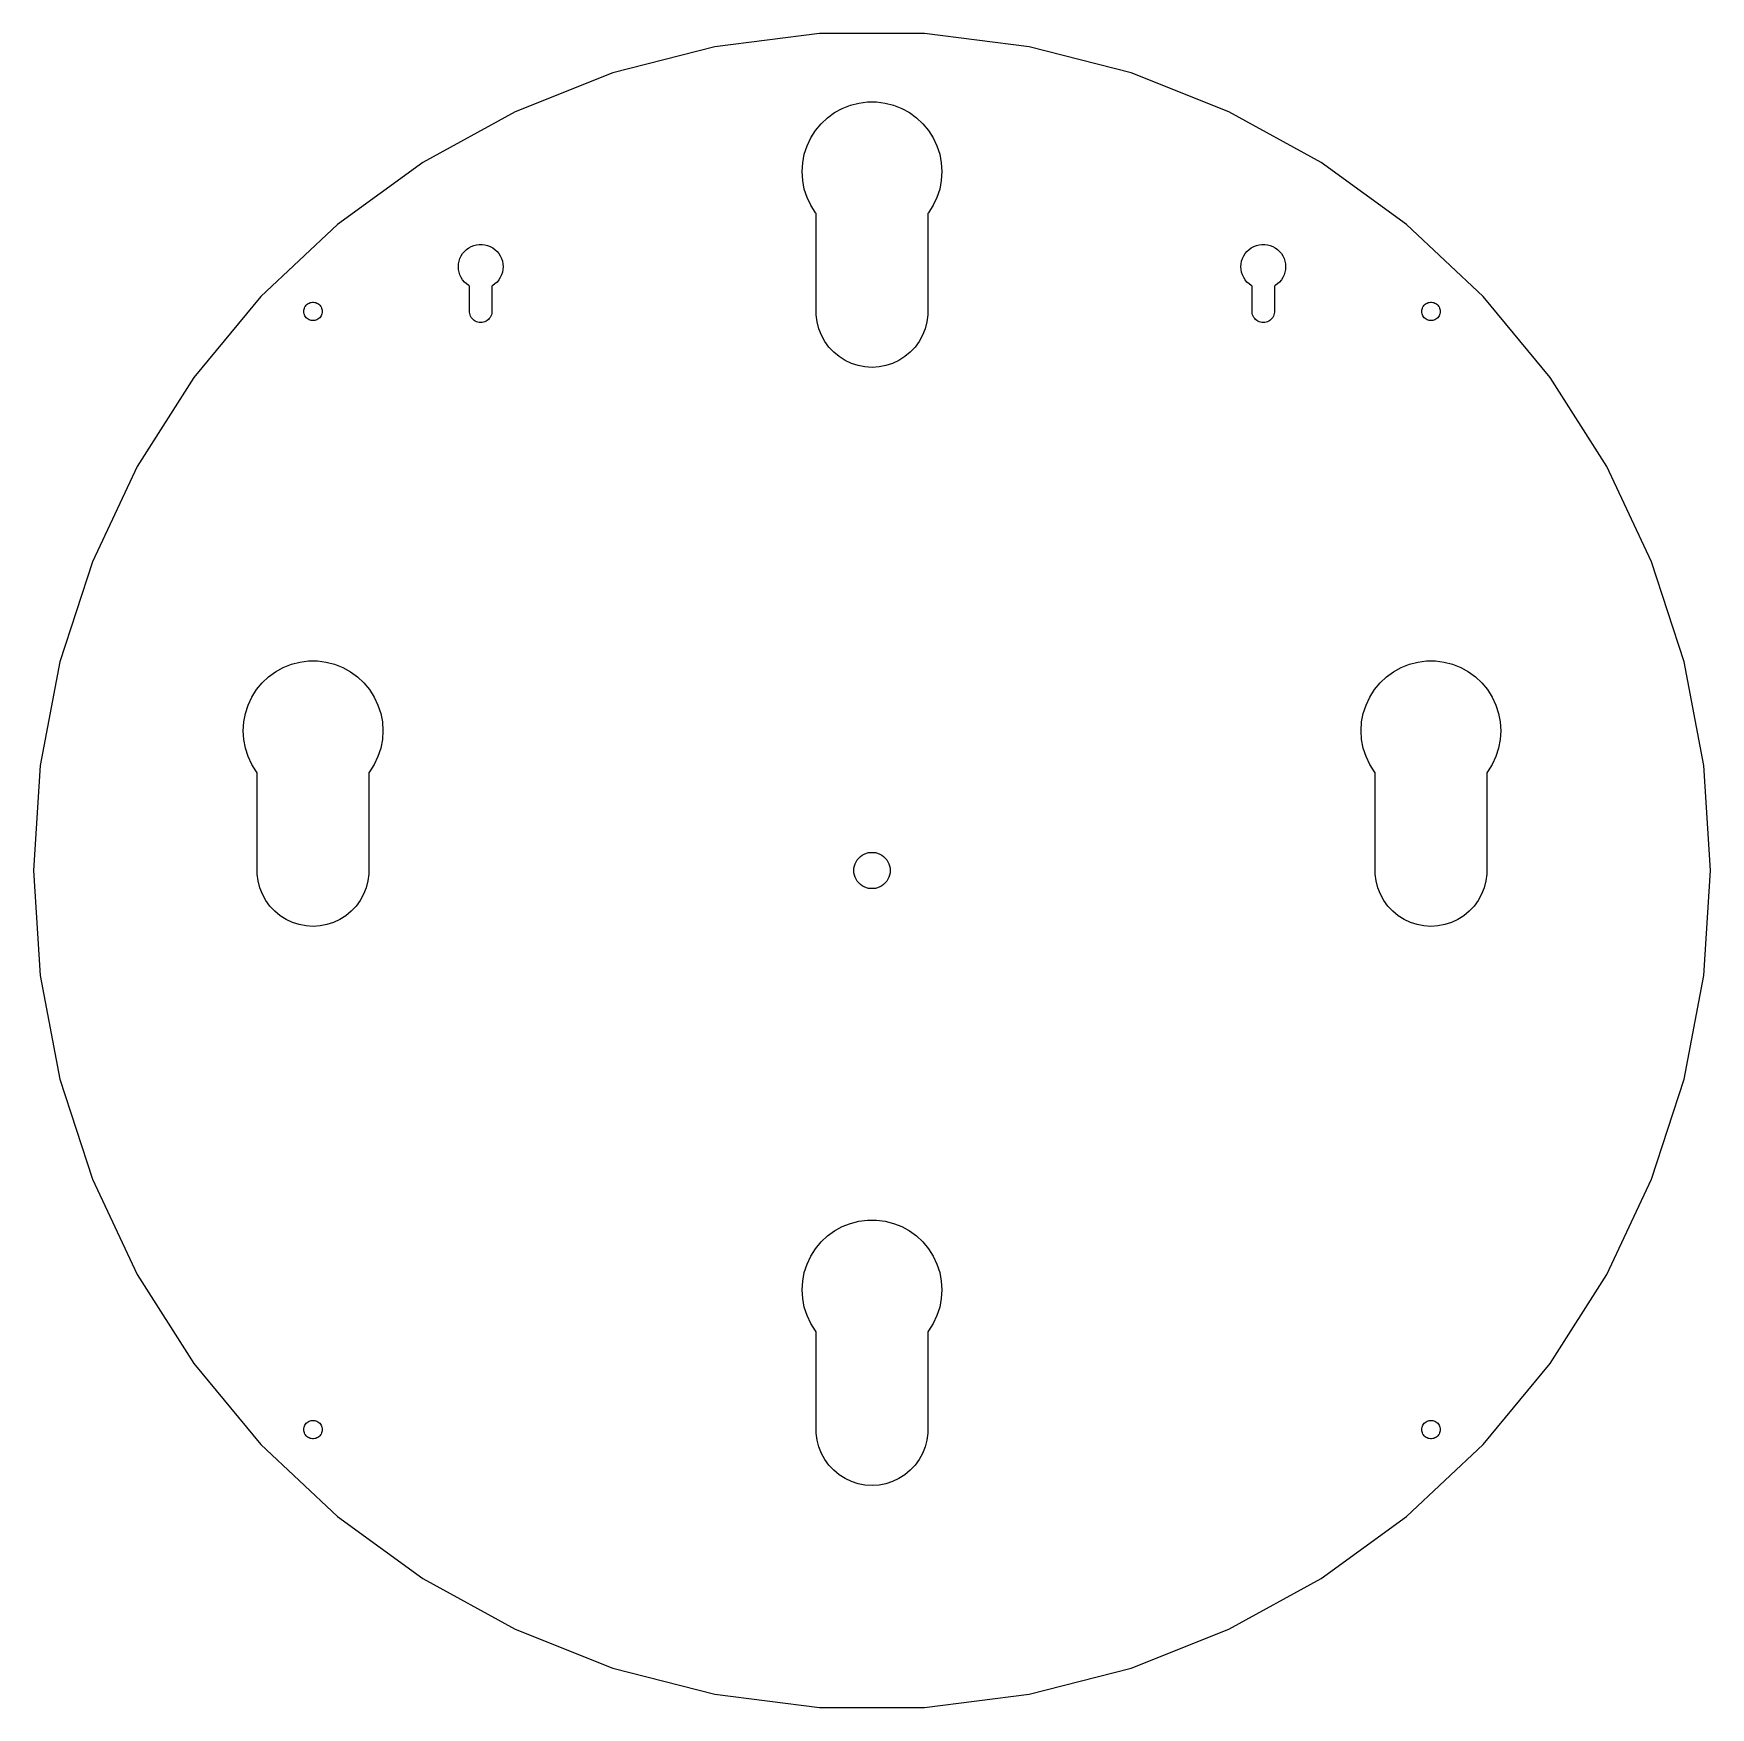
# Model space of a CAD drawing. Header units: metres. Extents: x -150 to 150, y -150 to 150.
import ezdxf

# ---------------------------------------------------------------- set-up
doc = ezdxf.new("R2010")
doc.units = ezdxf.units.M

msp = doc.modelspace()

# ---------------------------------------------------------------- linework, layer by layer
for p, q in [((-28.1072, 147.343), (-46.3525, 142.658)), ((-9.41856, 149.704), (-28.1072, 147.343)), ((9.41856, 149.704), (-9.41856, 149.704)), ((28.1072, 147.343), (9.41856, 149.704)), ((46.3525, 142.658), (28.1072, 147.343)), ((-46.3525, 142.658), (-63.8669, 135.724)), ((63.8669, 135.724), (46.3525, 142.658)), ((-63.8669, 135.724), (-80.374, 126.649)), ((-7.96779, 134.631), (-6.69783, 135.554)), ((-6.69783, 135.554), (-5.32224, 136.31)), ((-5.32224, 136.31), (-3.8627, 136.888)), ((-3.8627, 136.888), (-2.34225, 137.279)), ((-2.34225, 137.279), (-0.78487, 137.475)), ((-0.78487, 137.475), (0.78487, 137.475)), ((0.78487, 137.475), (2.34225, 137.279)), ((2.34225, 137.279), (3.8627, 136.888)), ((3.8627, 136.888), (5.32224, 136.31)), ((5.32224, 136.31), (6.69783, 135.554)), ((6.69783, 135.554), (7.96779, 134.631)), ((80.374, 126.649), (63.8669, 135.724)), ((-10.9538, 131.022), (-10.1127, 132.347)), ((-10.1127, 132.347), (-9.11211, 133.557)), ((-9.11211, 133.557), (-7.96779, 134.631)), ((7.96779, 134.631), (9.11211, 133.557)), ((9.11211, 133.557), (10.1127, 132.347)), ((10.1127, 132.347), (10.9538, 131.022)), ((-12.1073, 128.109), (-11.6222, 129.602)), ((-11.6222, 129.602), (-10.9538, 131.022)), ((10.9538, 131.022), (11.6222, 129.602)), ((11.6222, 129.602), (12.1073, 128.109)), ((-80.374, 126.649), (-95.6136, 115.577)), ((-12.5, 125), (-12.4014, 126.567)), ((-12.4014, 126.567), (-12.1073, 128.109)), ((12.1073, 128.109), (12.4014, 126.567)), ((12.4014, 126.567), (12.5, 125)), ((95.6136, 115.577), (80.374, 126.649)), ((-12.4014, 123.433), (-12.5, 125)), ((-12.1073, 121.891), (-12.4014, 123.433)), ((12.4014, 123.433), (12.1073, 121.891)), ((12.5, 125), (12.4014, 123.433)), ((-11.6222, 120.398), (-12.1073, 121.891)), ((-10.9538, 118.978), (-11.6222, 120.398)), ((11.6222, 120.398), (10.9538, 118.978)), ((12.1073, 121.891), (11.6222, 120.398)), ((-10.1127, 117.653), (-10.9538, 118.978)), ((-9.98026, 117.493), (-10.1127, 117.653)), ((-9.98026, 99.3721), (-9.98026, 117.493)), ((10.1127, 117.653), (9.98026, 117.493)), ((9.98026, 117.493), (9.98026, 99.3721)), ((10.9538, 118.978), (10.1127, 117.653)), ((-95.6136, 115.577), (-109.345, 102.682)), ((109.345, 102.682), (95.6136, 115.577)), ((-72.9159, 110.738), (-72.5497, 111.082)), ((-72.5497, 111.082), (-72.1433, 111.377)), ((-72.1433, 111.377), (-71.7031, 111.619)), ((-71.7031, 111.619), (-71.2361, 111.804)), ((-71.2361, 111.804), (-70.7495, 111.929)), ((-70.7495, 111.929), (-70.2512, 111.992)), ((-70.2512, 111.992), (-69.7488, 111.992)), ((-69.7488, 111.992), (-69.2505, 111.929)), ((-69.2505, 111.929), (-68.7639, 111.804)), ((-68.7639, 111.804), (-68.2969, 111.619)), ((-68.2969, 111.619), (-67.8567, 111.377)), ((-67.8567, 111.377), (-67.4503, 111.082)), ((-67.4503, 111.082), (-67.0841, 110.738)), ((67.0841, 110.738), (67.4503, 111.082)), ((67.4503, 111.082), (67.8567, 111.377)), ((67.8567, 111.377), (68.2969, 111.619)), ((68.2969, 111.619), (68.7639, 111.804)), ((68.7639, 111.804), (69.2505, 111.929)), ((69.2505, 111.929), (69.7488, 111.992)), ((69.7488, 111.992), (70.2512, 111.992)), ((70.2512, 111.992), (70.7495, 111.929)), ((70.7495, 111.929), (71.2361, 111.804)), ((71.2361, 111.804), (71.7031, 111.619)), ((71.7031, 111.619), (72.1433, 111.377)), ((72.1433, 111.377), (72.5497, 111.082)), ((72.5497, 111.082), (72.9159, 110.738)), ((-74, 108), (-73.9685, 108.501)), ((-73.9685, 107.499), (-74, 108)), ((-73.9685, 108.501), (-73.8743, 108.995)), ((-73.8743, 108.995), (-73.7191, 109.472)), ((-73.7191, 109.472), (-73.5052, 109.927)), ((-73.5052, 109.927), (-73.2361, 110.351)), ((-73.2361, 110.351), (-72.9159, 110.738)), ((-67.0841, 110.738), (-66.7639, 110.351)), ((-66.7639, 110.351), (-66.4948, 109.927)), ((-66.4948, 109.927), (-66.2809, 109.472)), ((-66.2809, 109.472), (-66.1257, 108.995)), ((-66.1257, 108.995), (-66.0315, 108.501)), ((-66.0315, 108.501), (-66, 108)), ((-66, 108), (-66.0315, 107.499)), ((66, 108), (66.0315, 108.501)), ((66.0315, 107.499), (66, 108)), ((66.0315, 108.501), (66.1257, 108.995)), ((66.1257, 108.995), (66.2809, 109.472)), ((66.2809, 109.472), (66.4948, 109.927)), ((66.4948, 109.927), (66.7639, 110.351)), ((66.7639, 110.351), (67.0841, 110.738)), ((72.9159, 110.738), (73.2361, 110.351)), ((73.2361, 110.351), (73.5052, 109.927)), ((73.5052, 109.927), (73.7191, 109.472)), ((73.7191, 109.472), (73.8743, 108.995)), ((73.8743, 108.995), (73.9685, 108.501)), ((73.9685, 108.501), (74, 108)), ((74, 108), (73.9685, 107.499)), ((-73.8743, 107.005), (-73.9685, 107.499)), ((-73.7191, 106.527), (-73.8743, 107.005)), ((-73.5052, 106.073), (-73.7191, 106.527)), ((-73.2361, 105.649), (-73.5052, 106.073)), ((-72.9159, 105.262), (-73.2361, 105.649)), ((-72.5497, 104.918), (-72.9159, 105.262)), ((-67.0841, 105.262), (-67.4503, 104.918)), ((-66.7639, 105.649), (-67.0841, 105.262)), ((-66.4948, 106.073), (-66.7639, 105.649)), ((-66.2809, 106.527), (-66.4948, 106.073)), ((-66.1257, 107.005), (-66.2809, 106.527)), ((-66.0315, 107.499), (-66.1257, 107.005)), ((66.1257, 107.005), (66.0315, 107.499)), ((66.2809, 106.527), (66.1257, 107.005)), ((66.4948, 106.073), (66.2809, 106.527)), ((66.7639, 105.649), (66.4948, 106.073)), ((67.0841, 105.262), (66.7639, 105.649)), ((67.4503, 104.918), (67.0841, 105.262)), ((72.9159, 105.262), (72.5497, 104.918)), ((73.2361, 105.649), (72.9159, 105.262)), ((73.5052, 106.073), (73.2361, 105.649)), ((73.7191, 106.527), (73.5052, 106.073)), ((73.8743, 107.005), (73.7191, 106.527)), ((73.9685, 107.499), (73.8743, 107.005)), ((-109.345, 102.682), (-121.353, 88.1678)), ((-72.1433, 104.623), (-72.5497, 104.918)), ((-71.996, 104.542), (-72.1433, 104.623)), ((-71.996, 99.8744), (-71.996, 104.542)), ((-67.8567, 104.623), (-68.0039, 104.542)), ((-68.0039, 104.542), (-68.0039, 99.8744)), ((-67.4503, 104.918), (-67.8567, 104.623)), ((67.8567, 104.623), (67.4503, 104.918)), ((68.0039, 104.542), (67.8567, 104.623)), ((68.0039, 99.8744), (68.0039, 104.542)), ((72.1433, 104.623), (71.996, 104.542)), ((71.996, 104.542), (71.996, 99.8744)), ((72.5497, 104.918), (72.1433, 104.623)), ((121.353, 88.1678), (109.345, 102.682)), ((-101.65, 100), (-101.637, 100.207)), ((-101.637, 99.7932), (-101.65, 100)), ((-101.637, 100.207), (-101.598, 100.41)), ((-101.598, 99.5897), (-101.637, 99.7932)), ((-101.598, 100.41), (-101.534, 100.607)), ((-101.534, 99.3926), (-101.598, 99.5897)), ((-101.534, 100.607), (-101.446, 100.795)), ((-101.446, 99.2051), (-101.534, 99.3926)), ((-101.446, 100.795), (-101.335, 100.97)), ((-101.335, 99.0302), (-101.446, 99.2051)), ((-101.335, 100.97), (-101.203, 101.13)), ((-101.203, 98.8705), (-101.335, 99.0302)), ((-101.203, 101.13), (-101.052, 101.271)), ((-101.052, 101.271), (-100.884, 101.393)), ((-100.884, 101.393), (-100.703, 101.493)), ((-100.703, 101.493), (-100.51, 101.569)), ((-100.51, 101.569), (-100.309, 101.621)), ((-100.309, 101.621), (-100.104, 101.647)), ((-100.104, 101.647), (-99.8964, 101.647)), ((-99.8964, 101.647), (-99.6908, 101.621)), ((-99.6908, 101.621), (-99.4901, 101.569)), ((-99.4901, 101.569), (-99.2975, 101.493)), ((-99.2975, 101.493), (-99.1159, 101.393)), ((-99.1159, 101.393), (-98.9482, 101.271)), ((-98.9482, 101.271), (-98.7972, 101.13)), ((-98.7972, 101.13), (-98.6651, 100.97)), ((-98.6651, 99.0302), (-98.7972, 98.8705)), ((-98.6651, 100.97), (-98.5541, 100.795)), ((-98.5541, 99.2051), (-98.6651, 99.0302)), ((-98.5541, 100.795), (-98.4659, 100.607)), ((-98.4659, 99.3926), (-98.5541, 99.2051)), ((-98.4659, 100.607), (-98.4018, 100.41)), ((-98.4018, 99.5897), (-98.4659, 99.3926)), ((-98.4018, 100.41), (-98.363, 100.207)), ((-98.363, 99.7932), (-98.4018, 99.5897)), ((-98.363, 100.207), (-98.35, 100)), ((-98.35, 100), (-98.363, 99.7932)), ((-71.9646, 99.6252), (-71.996, 99.8744)), ((-71.9021, 99.382), (-71.9646, 99.6252)), ((-71.8096, 99.1484), (-71.9021, 99.382)), ((-71.6886, 98.9283), (-71.8096, 99.1484)), ((-68.1903, 99.1484), (-68.3113, 98.9283)), ((-68.0979, 99.382), (-68.1903, 99.1484)), ((-68.0354, 99.6252), (-68.0979, 99.382)), ((-68.0039, 99.8744), (-68.0354, 99.6252)), ((-9.82286, 98.1262), (-9.98026, 99.3721)), ((9.98026, 99.3721), (9.82286, 98.1262)), ((68.0354, 99.6252), (68.0039, 99.8744)), ((68.0979, 99.382), (68.0354, 99.6252)), ((68.1903, 99.1484), (68.0979, 99.382)), ((68.3113, 98.9283), (68.1903, 99.1484)), ((71.8096, 99.1484), (71.6886, 98.9283)), ((71.9021, 99.382), (71.8096, 99.1484)), ((71.9646, 99.6252), (71.9021, 99.382)), ((71.996, 99.8744), (71.9646, 99.6252)), ((98.35, 100), (98.363, 100.207)), ((98.363, 99.7932), (98.35, 100)), ((98.363, 100.207), (98.4018, 100.41)), ((98.4018, 99.5897), (98.363, 99.7932)), ((98.4018, 100.41), (98.4659, 100.607)), ((98.4659, 99.3926), (98.4018, 99.5897)), ((98.4659, 100.607), (98.5541, 100.795)), ((98.5541, 99.2051), (98.4659, 99.3926)), ((98.5541, 100.795), (98.6651, 100.97)), ((98.6651, 99.0302), (98.5541, 99.2051)), ((98.6651, 100.97), (98.7972, 101.13)), ((98.7972, 98.8705), (98.6651, 99.0302)), ((98.7972, 101.13), (98.9482, 101.271)), ((98.9482, 101.271), (99.1159, 101.393)), ((99.1159, 101.393), (99.2975, 101.493)), ((99.2975, 101.493), (99.4901, 101.569)), ((99.4901, 101.569), (99.6908, 101.621)), ((99.6908, 101.621), (99.8964, 101.647)), ((99.8964, 101.647), (100.104, 101.647)), ((100.104, 101.647), (100.309, 101.621)), ((100.309, 101.621), (100.51, 101.569)), ((100.51, 101.569), (100.703, 101.493)), ((100.703, 101.493), (100.884, 101.393)), ((100.884, 101.393), (101.052, 101.271)), ((101.052, 101.271), (101.203, 101.13)), ((101.203, 101.13), (101.335, 100.97)), ((101.335, 99.0302), (101.203, 98.8705)), ((101.335, 100.97), (101.446, 100.795)), ((101.446, 99.2051), (101.335, 99.0302)), ((101.446, 100.795), (101.534, 100.607)), ((101.534, 99.3926), (101.446, 99.2051)), ((101.534, 100.607), (101.598, 100.41)), ((101.598, 99.5897), (101.534, 99.3926)), ((101.598, 100.41), (101.637, 100.207)), ((101.637, 99.7932), (101.598, 99.5897)), ((101.637, 100.207), (101.65, 100)), ((101.65, 100), (101.637, 99.7932)), ((-101.052, 98.7287), (-101.203, 98.8705)), ((-100.884, 98.6069), (-101.052, 98.7287)), ((-100.703, 98.507), (-100.884, 98.6069)), ((-100.51, 98.4308), (-100.703, 98.507)), ((-100.309, 98.3792), (-100.51, 98.4308)), ((-100.104, 98.3533), (-100.309, 98.3792)), ((-99.8964, 98.3533), (-100.104, 98.3533)), ((-99.6908, 98.3792), (-99.8964, 98.3533)), ((-99.4901, 98.4308), (-99.6908, 98.3792)), ((-99.2975, 98.507), (-99.4901, 98.4308)), ((-99.1159, 98.6069), (-99.2975, 98.507)), ((-98.9482, 98.7287), (-99.1159, 98.6069)), ((-98.7972, 98.8705), (-98.9482, 98.7287)), ((-71.541, 98.7251), (-71.6886, 98.9283)), ((-71.3691, 98.5421), (-71.541, 98.7251)), ((-71.1756, 98.382), (-71.3691, 98.5421)), ((-70.9635, 98.2474), (-71.1756, 98.382)), ((-70.7363, 98.1404), (-70.9635, 98.2474)), ((-70.4974, 98.0628), (-70.7363, 98.1404)), ((-70.2507, 98.0158), (-70.4974, 98.0628)), ((-70, 98), (-70.2507, 98.0158)), ((-69.7493, 98.0158), (-70, 98)), ((-69.5026, 98.0628), (-69.7493, 98.0158)), ((-69.2637, 98.1404), (-69.5026, 98.0628)), ((-69.0365, 98.2474), (-69.2637, 98.1404)), ((-68.8244, 98.382), (-69.0365, 98.2474)), ((-68.6309, 98.5421), (-68.8244, 98.382)), ((-68.459, 98.7251), (-68.6309, 98.5421)), ((-68.3113, 98.9283), (-68.459, 98.7251)), ((-9.51056, 96.9098), (-9.82286, 98.1262)), ((-9.04826, 95.7422), (-9.51056, 96.9098)), ((9.51056, 96.9098), (9.04826, 95.7422)), ((9.82286, 98.1262), (9.51056, 96.9098)), ((68.459, 98.7251), (68.3113, 98.9283)), ((68.6309, 98.5421), (68.459, 98.7251)), ((68.8244, 98.382), (68.6309, 98.5421)), ((69.0365, 98.2474), (68.8244, 98.382)), ((69.2637, 98.1404), (69.0365, 98.2474)), ((69.5026, 98.0628), (69.2637, 98.1404)), ((69.7493, 98.0158), (69.5026, 98.0628)), ((70, 98), (69.7493, 98.0158)), ((70.2507, 98.0158), (70, 98)), ((70.4974, 98.0628), (70.2507, 98.0158)), ((70.7363, 98.1404), (70.4974, 98.0628)), ((70.9635, 98.2474), (70.7363, 98.1404)), ((71.1756, 98.382), (70.9635, 98.2474)), ((71.3691, 98.5421), (71.1756, 98.382)), ((71.541, 98.7251), (71.3691, 98.5421)), ((71.6886, 98.9283), (71.541, 98.7251)), ((98.9482, 98.7287), (98.7972, 98.8705)), ((99.1159, 98.6069), (98.9482, 98.7287)), ((99.2975, 98.507), (99.1159, 98.6069)), ((99.4901, 98.4308), (99.2975, 98.507)), ((99.6908, 98.3792), (99.4901, 98.4308)), ((99.8964, 98.3533), (99.6908, 98.3792)), ((100.104, 98.3533), (99.8964, 98.3533)), ((100.309, 98.3792), (100.104, 98.3533)), ((100.51, 98.4308), (100.309, 98.3792)), ((100.703, 98.507), (100.51, 98.4308)), ((100.884, 98.6069), (100.703, 98.507)), ((101.052, 98.7287), (100.884, 98.6069)), ((101.203, 98.8705), (101.052, 98.7287)), ((-8.44327, 94.6417), (-9.04826, 95.7422)), ((-7.70512, 93.6258), (-8.44327, 94.6417)), ((-6.84546, 92.7103), (-7.70512, 93.6258)), ((7.70512, 93.6258), (6.84546, 92.7103)), ((8.44327, 94.6417), (7.70512, 93.6258)), ((9.04826, 95.7422), (8.44327, 94.6417)), ((-5.87784, 91.9098), (-6.84546, 92.7103)), ((-4.81754, 91.2369), (-5.87784, 91.9098)), ((-3.68124, 90.7022), (-4.81754, 91.2369)), ((-2.48689, 90.3142), (-3.68124, 90.7022)), ((-1.25333, 90.0789), (-2.48689, 90.3142)), ((0, 90), (-1.25333, 90.0789)), ((1.25333, 90.0789), (0, 90)), ((2.48689, 90.3142), (1.25333, 90.0789)), ((3.68124, 90.7022), (2.48689, 90.3142)), ((4.81754, 91.2369), (3.68124, 90.7022)), ((5.87784, 91.9098), (4.81754, 91.2369)), ((6.84546, 92.7103), (5.87784, 91.9098)), ((-121.353, 88.1678), (-131.446, 72.263)), ((131.446, 72.263), (121.353, 88.1678)), ((-131.446, 72.263), (-139.466, 55.2187)), ((139.466, 55.2187), (131.446, 72.263)), ((-139.466, 55.2187), (-145.287, 37.3035)), ((145.287, 37.3035), (139.466, 55.2187)), ((-145.287, 37.3035), (-148.817, 18.8)), ((-106.698, 35.5541), (-105.322, 36.3103)), ((-105.322, 36.3103), (-103.863, 36.8882)), ((-103.863, 36.8882), (-102.342, 37.2786)), ((-102.342, 37.2786), (-100.785, 37.4753)), ((-100.785, 37.4753), (-99.2151, 37.4753)), ((-99.2151, 37.4753), (-97.6577, 37.2786)), ((-97.6577, 37.2786), (-96.1373, 36.8882)), ((-96.1373, 36.8882), (-94.6777, 36.3103)), ((-94.6777, 36.3103), (-93.3022, 35.5541)), ((93.3022, 35.5541), (94.6777, 36.3103)), ((94.6777, 36.3103), (96.1373, 36.8882)), ((96.1373, 36.8882), (97.6577, 37.2786)), ((97.6577, 37.2786), (99.2151, 37.4753)), ((99.2151, 37.4753), (100.785, 37.4753)), ((100.785, 37.4753), (102.342, 37.2786)), ((102.342, 37.2786), (103.863, 36.8882)), ((103.863, 36.8882), (105.322, 36.3103)), ((105.322, 36.3103), (106.698, 35.5541)), ((148.817, 18.8), (145.287, 37.3035)), ((-110.113, 32.3473), (-109.112, 33.5568)), ((-109.112, 33.5568), (-107.968, 34.6314)), ((-107.968, 34.6314), (-106.698, 35.5541)), ((-93.3022, 35.5541), (-92.0322, 34.6314)), ((-92.0322, 34.6314), (-90.8879, 33.5568)), ((-90.8879, 33.5568), (-89.8873, 32.3473)), ((89.8873, 32.3473), (90.8879, 33.5568)), ((90.8879, 33.5568), (92.0322, 34.6314)), ((92.0322, 34.6314), (93.3022, 35.5541)), ((106.698, 35.5541), (107.968, 34.6314)), ((107.968, 34.6314), (109.112, 33.5568)), ((109.112, 33.5568), (110.113, 32.3473)), ((-111.622, 29.6015), (-110.954, 31.0219)), ((-110.954, 31.0219), (-110.113, 32.3473)), ((-89.8873, 32.3473), (-89.0462, 31.0219)), ((-89.0462, 31.0219), (-88.3778, 29.6015)), ((88.3778, 29.6015), (89.0462, 31.0219)), ((89.0462, 31.0219), (89.8873, 32.3473)), ((110.113, 32.3473), (110.954, 31.0219)), ((110.954, 31.0219), (111.622, 29.6015)), ((-112.401, 26.5667), (-112.107, 28.1086)), ((-112.107, 28.1086), (-111.622, 29.6015)), ((-88.3778, 29.6015), (-87.8927, 28.1086)), ((-87.8927, 28.1086), (-87.5986, 26.5667)), ((87.5986, 26.5667), (87.8927, 28.1086)), ((87.8927, 28.1086), (88.3778, 29.6015)), ((111.622, 29.6015), (112.107, 28.1086)), ((112.107, 28.1086), (112.401, 26.5667)), ((-112.5, 25), (-112.401, 26.5667)), ((-112.401, 23.4333), (-112.5, 25)), ((-87.5986, 26.5667), (-87.5, 25)), ((-87.5, 25), (-87.5986, 23.4333)), ((87.5, 25), (87.5986, 26.5667)), ((87.5986, 23.4333), (87.5, 25)), ((112.401, 26.5667), (112.5, 25)), ((112.5, 25), (112.401, 23.4333)), ((-112.107, 21.8914), (-112.401, 23.4333)), ((-111.622, 20.3984), (-112.107, 21.8914)), ((-87.8927, 21.8914), (-88.3778, 20.3984)), ((-87.5986, 23.4333), (-87.8927, 21.8914)), ((87.8927, 21.8914), (87.5986, 23.4333)), ((88.3778, 20.3984), (87.8927, 21.8914)), ((112.107, 21.8914), (111.622, 20.3984)), ((112.401, 23.4333), (112.107, 21.8914)), ((-148.817, 18.8), (-150, 0)), ((-110.954, 18.9781), (-111.622, 20.3984)), ((-110.113, 17.6527), (-110.954, 18.9781)), ((-89.0462, 18.9781), (-89.8873, 17.6527)), ((-88.3778, 20.3984), (-89.0462, 18.9781)), ((89.0462, 18.9781), (88.3778, 20.3984)), ((89.8873, 17.6527), (89.0462, 18.9781)), ((110.954, 18.9781), (110.113, 17.6527)), ((111.622, 20.3984), (110.954, 18.9781)), ((150, 0), (148.817, 18.8)), ((-109.98, 17.4926), (-110.113, 17.6527)), ((-109.98, -0.6279), (-109.98, 17.4926)), ((-89.8873, 17.6527), (-90.0197, 17.4926)), ((-90.0197, 17.4926), (-90.0197, -0.6279)), ((90.0197, 17.4926), (89.8873, 17.6527)), ((90.0197, -0.6279), (90.0197, 17.4926)), ((110.113, 17.6527), (109.98, 17.4926)), ((109.98, 17.4926), (109.98, -0.6279)), ((-1.38377, 2.94067), (-1.0043, 3.09093)), ((-1.0043, 3.09093), (-0.60898, 3.19243)), ((-0.60898, 3.19243), (-0.20406, 3.24358)), ((-0.20406, 3.24358), (0.20406, 3.24358)), ((0.20406, 3.24358), (0.60898, 3.19243)), ((0.60898, 3.19243), (1.0043, 3.09093)), ((1.0043, 3.09093), (1.38377, 2.94067)), ((-150, 0), (-148.817, -18.8)), ((-3.25, 0), (-3.22437, 0.40732)), ((-3.22437, -0.40732), (-3.25, 0)), ((-3.22437, 0.40732), (-3.14789, 0.80823)), ((-3.14789, 0.80823), (-3.02176, 1.1964)), ((-3.02176, 1.1964), (-2.84799, 1.56569)), ((-2.84799, 1.56569), (-2.6293, 1.91029)), ((-2.6293, 1.91029), (-2.36914, 2.22478)), ((-2.36914, 2.22478), (-2.07162, 2.50417)), ((-2.07162, 2.50417), (-1.74142, 2.74406)), ((-1.74142, 2.74406), (-1.38377, 2.94067)), ((1.38377, 2.94067), (1.74142, 2.74406)), ((1.74142, 2.74406), (2.07162, 2.50417)), ((2.07162, 2.50417), (2.36914, 2.22478)), ((2.36914, 2.22478), (2.6293, 1.91029)), ((2.6293, 1.91029), (2.84799, 1.56569)), ((2.84799, 1.56569), (3.02176, 1.1964)), ((3.02176, 1.1964), (3.14789, 0.80823)), ((3.14789, 0.80823), (3.22437, 0.40732)), ((3.22437, 0.40732), (3.25, 0)), ((3.25, 0), (3.22437, -0.40732)), ((148.817, -18.8), (150, 0)), ((-109.823, -1.87381), (-109.98, -0.6279)), ((-109.511, -3.09016), (-109.823, -1.87381)), ((-90.1771, -1.87381), (-90.4894, -3.09016)), ((-90.0197, -0.6279), (-90.1771, -1.87381)), ((-3.14789, -0.80823), (-3.22437, -0.40732)), ((-3.02176, -1.1964), (-3.14789, -0.80823)), ((-2.84799, -1.56569), (-3.02176, -1.1964)), ((-2.6293, -1.91029), (-2.84799, -1.56569)), ((-2.36914, -2.22478), (-2.6293, -1.91029)), ((-2.07162, -2.50417), (-2.36914, -2.22478)), ((-1.74142, -2.74406), (-2.07162, -2.50417)), ((-1.38377, -2.94067), (-1.74142, -2.74406)), ((-1.0043, -3.09093), (-1.38377, -2.94067)), ((1.38377, -2.94067), (1.0043, -3.09093)), ((1.74142, -2.74406), (1.38377, -2.94067)), ((2.07162, -2.50417), (1.74142, -2.74406)), ((2.36914, -2.22478), (2.07162, -2.50417)), ((2.6293, -1.91029), (2.36914, -2.22478)), ((2.84799, -1.56569), (2.6293, -1.91029)), ((3.02176, -1.1964), (2.84799, -1.56569)), ((3.14789, -0.80823), (3.02176, -1.1964)), ((3.22437, -0.40732), (3.14789, -0.80823)), ((90.1771, -1.87381), (90.0197, -0.6279)), ((90.4894, -3.09016), (90.1771, -1.87381)), ((109.823, -1.87381), (109.511, -3.09016)), ((109.98, -0.6279), (109.823, -1.87381)), ((-109.048, -4.25778), (-109.511, -3.09016)), ((-108.443, -5.35826), (-109.048, -4.25778)), ((-107.705, -6.37424), (-108.443, -5.35826)), ((-91.5567, -5.35826), (-92.2949, -6.37424)), ((-90.9517, -4.25778), (-91.5567, -5.35826)), ((-90.4894, -3.09016), (-90.9517, -4.25778)), ((-0.60898, -3.19243), (-1.0043, -3.09093)), ((-0.20406, -3.24358), (-0.60898, -3.19243)), ((0.20406, -3.24358), (-0.20406, -3.24358)), ((0.60898, -3.19243), (0.20406, -3.24358)), ((1.0043, -3.09093), (0.60898, -3.19243)), ((90.9517, -4.25778), (90.4894, -3.09016)), ((91.5567, -5.35826), (90.9517, -4.25778)), ((92.2949, -6.37424), (91.5567, -5.35826)), ((108.443, -5.35826), (107.705, -6.37424)), ((109.048, -4.25778), (108.443, -5.35826)), ((109.511, -3.09016), (109.048, -4.25778)), ((-106.845, -7.28967), (-107.705, -6.37424)), ((-105.878, -8.09016), (-106.845, -7.28967)), ((-104.818, -8.76306), (-105.878, -8.09016)), ((-103.681, -9.29776), (-104.818, -8.76306)), ((-95.1825, -8.76306), (-96.3188, -9.29776)), ((-94.1221, -8.09016), (-95.1825, -8.76306)), ((-93.1545, -7.28967), (-94.1221, -8.09016)), ((-92.2949, -6.37424), (-93.1545, -7.28967)), ((93.1545, -7.28967), (92.2949, -6.37424)), ((94.1221, -8.09016), (93.1545, -7.28967)), ((95.1825, -8.76306), (94.1221, -8.09016)), ((96.3188, -9.29776), (95.1825, -8.76306)), ((104.818, -8.76306), (103.681, -9.29776)), ((105.878, -8.09016), (104.818, -8.76306)), ((106.845, -7.28967), (105.878, -8.09016)), ((107.705, -6.37424), (106.845, -7.28967)), ((-102.487, -9.68582), (-103.681, -9.29776)), ((-101.253, -9.92114), (-102.487, -9.68582)), ((-100, -10), (-101.253, -9.92114)), ((-98.7467, -9.92114), (-100, -10)), ((-97.5131, -9.68582), (-98.7467, -9.92114)), ((-96.3188, -9.29776), (-97.5131, -9.68582)), ((97.5131, -9.68582), (96.3188, -9.29776)), ((98.7467, -9.92114), (97.5131, -9.68582)), ((100, -10), (98.7467, -9.92114)), ((101.253, -9.92114), (100, -10)), ((102.487, -9.68582), (101.253, -9.92114)), ((103.681, -9.29776), (102.487, -9.68582)), ((-148.817, -18.8), (-145.287, -37.3035)), ((145.287, -37.3035), (148.817, -18.8)), ((-145.287, -37.3035), (-139.466, -55.2187)), ((139.466, -55.2187), (145.287, -37.3035)), ((-139.466, -55.2187), (-131.446, -72.263)), ((131.446, -72.263), (139.466, -55.2187)), ((-3.8627, -63.1118), (-2.34225, -62.7214)), ((-2.34225, -62.7214), (-0.78487, -62.5247)), ((-0.78487, -62.5247), (0.78487, -62.5247)), ((0.78487, -62.5247), (2.34225, -62.7214)), ((2.34225, -62.7214), (3.8627, -63.1118)), ((-9.11211, -66.4432), (-7.96779, -65.3686)), ((-7.96779, -65.3686), (-6.69783, -64.4459)), ((-6.69783, -64.4459), (-5.32224, -63.6897)), ((-5.32224, -63.6897), (-3.8627, -63.1118)), ((3.8627, -63.1118), (5.32224, -63.6897)), ((5.32224, -63.6897), (6.69783, -64.4459)), ((6.69783, -64.4459), (7.96779, -65.3686)), ((7.96779, -65.3686), (9.11211, -66.4432)), ((-11.6222, -70.3984), (-10.9538, -68.9781)), ((-10.9538, -68.9781), (-10.1127, -67.6527)), ((-10.1127, -67.6527), (-9.11211, -66.4432)), ((9.11211, -66.4432), (10.1127, -67.6527)), ((10.1127, -67.6527), (10.9538, -68.9781)), ((10.9538, -68.9781), (11.6222, -70.3984)), ((-12.4014, -73.4333), (-12.1073, -71.8914)), ((-12.1073, -71.8914), (-11.6222, -70.3984)), ((11.6222, -70.3984), (12.1073, -71.8914)), ((12.1073, -71.8914), (12.4014, -73.4333)), ((-131.446, -72.263), (-121.353, -88.1678)), ((-12.5, -75), (-12.4014, -73.4333)), ((-12.4014, -76.5667), (-12.5, -75)), ((12.4014, -73.4333), (12.5, -75)), ((12.5, -75), (12.4014, -76.5667)), ((121.353, -88.1678), (131.446, -72.263)), ((-12.1073, -78.1086), (-12.4014, -76.5667)), ((12.4014, -76.5667), (12.1073, -78.1086)), ((-11.6222, -79.6015), (-12.1073, -78.1086)), ((-10.9538, -81.0219), (-11.6222, -79.6015)), ((11.6222, -79.6015), (10.9538, -81.0219)), ((12.1073, -78.1086), (11.6222, -79.6015)), ((-10.1127, -82.3473), (-10.9538, -81.0219)), ((-9.98026, -82.5074), (-10.1127, -82.3473)), ((-9.98026, -100.628), (-9.98026, -82.5074)), ((10.1127, -82.3473), (9.98026, -82.5074)), ((9.98026, -82.5074), (9.98026, -100.628)), ((10.9538, -81.0219), (10.1127, -82.3473)), ((-121.353, -88.1678), (-109.345, -102.682)), ((109.345, -102.682), (121.353, -88.1678)), ((-101.335, -99.0302), (-101.203, -98.8705)), ((-101.203, -98.8705), (-101.052, -98.7287)), ((-101.052, -98.7287), (-100.884, -98.6069)), ((-100.884, -98.6069), (-100.703, -98.507)), ((-100.703, -98.507), (-100.51, -98.4308)), ((-100.51, -98.4308), (-100.309, -98.3792)), ((-100.309, -98.3792), (-100.104, -98.3533)), ((-100.104, -98.3533), (-99.8964, -98.3533)), ((-99.8964, -98.3533), (-99.6908, -98.3792)), ((-99.6908, -98.3792), (-99.4901, -98.4308)), ((-99.4901, -98.4308), (-99.2975, -98.507)), ((-99.2975, -98.507), (-99.1159, -98.6069)), ((-99.1159, -98.6069), (-98.9482, -98.7287)), ((-98.9482, -98.7287), (-98.7972, -98.8705)), ((-98.7972, -98.8705), (-98.6651, -99.0302)), ((98.6651, -99.0302), (98.7972, -98.8705)), ((98.7972, -98.8705), (98.9482, -98.7287)), ((98.9482, -98.7287), (99.1159, -98.6069)), ((99.1159, -98.6069), (99.2975, -98.507)), ((99.2975, -98.507), (99.4901, -98.4308)), ((99.4901, -98.4308), (99.6908, -98.3792)), ((99.6908, -98.3792), (99.8964, -98.3533)), ((99.8964, -98.3533), (100.104, -98.3533)), ((100.104, -98.3533), (100.309, -98.3792)), ((100.309, -98.3792), (100.51, -98.4308)), ((100.51, -98.4308), (100.703, -98.507)), ((100.703, -98.507), (100.884, -98.6069)), ((100.884, -98.6069), (101.052, -98.7287)), ((101.052, -98.7287), (101.203, -98.8705)), ((101.203, -98.8705), (101.335, -99.0302)), ((-101.65, -100), (-101.637, -99.7932)), ((-101.637, -100.207), (-101.65, -100)), ((-101.637, -99.7932), (-101.598, -99.5897)), ((-101.598, -100.41), (-101.637, -100.207)), ((-101.598, -99.5897), (-101.534, -99.3926)), ((-101.534, -100.607), (-101.598, -100.41)), ((-101.534, -99.3926), (-101.446, -99.2051)), ((-101.446, -100.795), (-101.534, -100.607)), ((-101.446, -99.2051), (-101.335, -99.0302)), ((-101.335, -100.97), (-101.446, -100.795)), ((-101.203, -101.13), (-101.335, -100.97)), ((-101.052, -101.271), (-101.203, -101.13)), ((-100.884, -101.393), (-101.052, -101.271)), ((-100.703, -101.493), (-100.884, -101.393)), ((-100.51, -101.569), (-100.703, -101.493)), ((-100.309, -101.621), (-100.51, -101.569)), ((-100.104, -101.647), (-100.309, -101.621)), ((-99.8964, -101.647), (-100.104, -101.647)), ((-99.6908, -101.621), (-99.8964, -101.647)), ((-99.4901, -101.569), (-99.6908, -101.621)), ((-99.2975, -101.493), (-99.4901, -101.569)), ((-99.1159, -101.393), (-99.2975, -101.493)), ((-98.9482, -101.271), (-99.1159, -101.393)), ((-98.7972, -101.13), (-98.9482, -101.271)), ((-98.6651, -100.97), (-98.7972, -101.13)), ((-98.6651, -99.0302), (-98.5541, -99.2051)), ((-98.5541, -100.795), (-98.6651, -100.97)), ((-98.5541, -99.2051), (-98.4659, -99.3926)), ((-98.4659, -100.607), (-98.5541, -100.795)), ((-98.4659, -99.3926), (-98.4018, -99.5897)), ((-98.4018, -100.41), (-98.4659, -100.607)), ((-98.4018, -99.5897), (-98.363, -99.7932)), ((-98.363, -100.207), (-98.4018, -100.41)), ((-98.363, -99.7932), (-98.35, -100)), ((-98.35, -100), (-98.363, -100.207)), ((-9.82286, -101.874), (-9.98026, -100.628)), ((-9.51056, -103.09), (-9.82286, -101.874)), ((9.82286, -101.874), (9.51056, -103.09)), ((9.98026, -100.628), (9.82286, -101.874)), ((98.35, -100), (98.363, -99.7932)), ((98.363, -100.207), (98.35, -100)), ((98.363, -99.7932), (98.4018, -99.5897)), ((98.4018, -100.41), (98.363, -100.207)), ((98.4018, -99.5897), (98.4659, -99.3926)), ((98.4659, -100.607), (98.4018, -100.41)), ((98.4659, -99.3926), (98.5541, -99.2051)), ((98.5541, -100.795), (98.4659, -100.607)), ((98.5541, -99.2051), (98.6651, -99.0302)), ((98.6651, -100.97), (98.5541, -100.795)), ((98.7972, -101.13), (98.6651, -100.97)), ((98.9482, -101.271), (98.7972, -101.13)), ((99.1159, -101.393), (98.9482, -101.271)), ((99.2975, -101.493), (99.1159, -101.393)), ((99.4901, -101.569), (99.2975, -101.493)), ((99.6908, -101.621), (99.4901, -101.569)), ((99.8964, -101.647), (99.6908, -101.621)), ((100.104, -101.647), (99.8964, -101.647)), ((100.309, -101.621), (100.104, -101.647)), ((100.51, -101.569), (100.309, -101.621)), ((100.703, -101.493), (100.51, -101.569)), ((100.884, -101.393), (100.703, -101.493)), ((101.052, -101.271), (100.884, -101.393)), ((101.203, -101.13), (101.052, -101.271)), ((101.335, -100.97), (101.203, -101.13)), ((101.335, -99.0302), (101.446, -99.2051)), ((101.446, -100.795), (101.335, -100.97)), ((101.446, -99.2051), (101.534, -99.3926)), ((101.534, -100.607), (101.446, -100.795)), ((101.534, -99.3926), (101.598, -99.5897)), ((101.598, -100.41), (101.534, -100.607)), ((101.598, -99.5897), (101.637, -99.7932)), ((101.637, -100.207), (101.598, -100.41)), ((101.637, -99.7932), (101.65, -100)), ((101.65, -100), (101.637, -100.207)), ((-109.345, -102.682), (-95.6136, -115.577)), ((-9.04826, -104.258), (-9.51056, -103.09)), ((-8.44327, -105.358), (-9.04826, -104.258)), ((9.04826, -104.258), (8.44327, -105.358)), ((9.51056, -103.09), (9.04826, -104.258)), ((95.6136, -115.577), (109.345, -102.682)), ((-7.70512, -106.374), (-8.44327, -105.358)), ((-6.84546, -107.29), (-7.70512, -106.374)), ((-5.87784, -108.09), (-6.84546, -107.29)), ((6.84546, -107.29), (5.87784, -108.09)), ((7.70512, -106.374), (6.84546, -107.29)), ((8.44327, -105.358), (7.70512, -106.374)), ((-4.81754, -108.763), (-5.87784, -108.09)), ((-3.68124, -109.298), (-4.81754, -108.763)), ((-2.48689, -109.686), (-3.68124, -109.298)), ((-1.25333, -109.921), (-2.48689, -109.686)), ((0, -110), (-1.25333, -109.921)), ((1.25333, -109.921), (0, -110)), ((2.48689, -109.686), (1.25333, -109.921)), ((3.68124, -109.298), (2.48689, -109.686)), ((4.81754, -108.763), (3.68124, -109.298)), ((5.87784, -108.09), (4.81754, -108.763)), ((-95.6136, -115.577), (-80.374, -126.649)), ((80.374, -126.649), (95.6136, -115.577)), ((-80.374, -126.649), (-63.8669, -135.724)), ((63.8669, -135.724), (80.374, -126.649)), ((-63.8669, -135.724), (-46.3525, -142.658)), ((46.3525, -142.658), (63.8669, -135.724)), ((-46.3525, -142.658), (-28.1072, -147.343)), ((28.1072, -147.343), (46.3525, -142.658)), ((-28.1072, -147.343), (-9.41856, -149.704)), ((-9.41856, -149.704), (9.41856, -149.704)), ((9.41856, -149.704), (28.1072, -147.343))]:
    msp.add_line(p, q)

doc.saveas('drawing.dxf')
